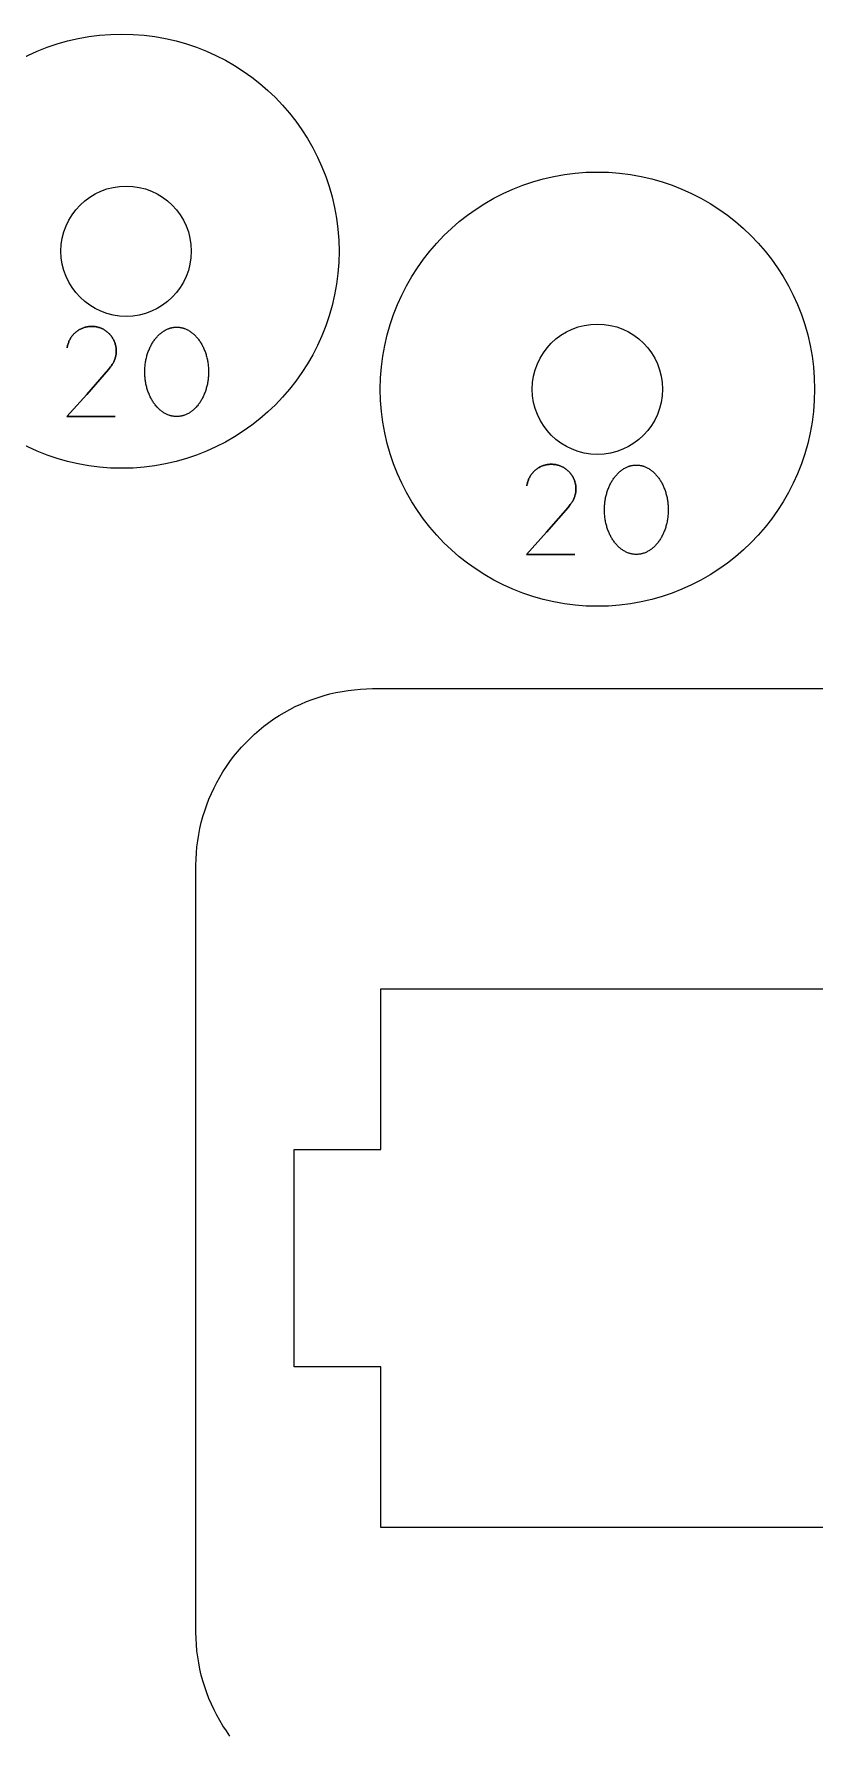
# Model space of a CAD drawing. Extents: x -24 to 6, y -20.7 to -0.7.
# Drawn here: x -21.631 to -19.833, y -17.327 to -13.408 of the extents above; entities that cross this region are included whole.
import ezdxf

# ---------------------------------------------------------------- set-up
doc = ezdxf.new("R2010")
doc.units = 0
doc.layers.add('LAYER_1', color=7, linetype='CONTINUOUS')

msp = doc.modelspace()

# ---------------------------------------------------------------- linework, layer by layer
at = {"layer": 'LAYER_1', "color": 250}
for p, q in [((-21.5468, -14.1083), (-21.5478, -14.11)), ((-21.5478, -14.11), (-21.5468, -14.1083)), ((-21.5458, -14.1067), (-21.5468, -14.1083)), ((-21.5468, -14.1083), (-21.5458, -14.1067)), ((-21.5447, -14.105), (-21.5458, -14.1067)), ((-21.5458, -14.1067), (-21.5447, -14.105)), ((-21.5435, -14.1035), (-21.5447, -14.105)), ((-21.5447, -14.105), (-21.5435, -14.1035)), ((-21.5423, -14.1019), (-21.5435, -14.1035)), ((-21.5435, -14.1035), (-21.5423, -14.1019)), ((-21.5411, -14.1004), (-21.5423, -14.1019)), ((-21.5423, -14.1019), (-21.5411, -14.1004)), ((-21.5398, -14.0989), (-21.5411, -14.1004)), ((-21.5411, -14.1004), (-21.5398, -14.0989)), ((-21.5384, -14.0975), (-21.5398, -14.0989)), ((-21.5398, -14.0989), (-21.5384, -14.0975)), ((-21.537, -14.0962), (-21.5384, -14.0975)), ((-21.5384, -14.0975), (-21.537, -14.0962)), ((-21.5355, -14.0948), (-21.537, -14.0962)), ((-21.537, -14.0962), (-21.5355, -14.0948)), ((-21.534, -14.0936), (-21.5355, -14.0948)), ((-21.5355, -14.0948), (-21.534, -14.0936)), ((-21.5325, -14.0924), (-21.534, -14.0936)), ((-21.534, -14.0936), (-21.5325, -14.0924)), ((-21.5309, -14.0912), (-21.5325, -14.0924)), ((-21.5325, -14.0924), (-21.5309, -14.0912)), ((-21.5293, -14.0901), (-21.5309, -14.0912)), ((-21.5309, -14.0912), (-21.5293, -14.0901)), ((-21.5276, -14.0891), (-21.5293, -14.0901)), ((-21.5293, -14.0901), (-21.5276, -14.0891)), ((-21.5259, -14.0881), (-21.5276, -14.0891)), ((-21.5276, -14.0891), (-21.5259, -14.0881)), ((-21.5242, -14.0872), (-21.5259, -14.0881)), ((-21.5259, -14.0881), (-21.5242, -14.0872)), ((-21.5224, -14.0863), (-21.5242, -14.0872)), ((-21.5242, -14.0872), (-21.5224, -14.0863)), ((-21.5206, -14.0855), (-21.5224, -14.0863)), ((-21.5224, -14.0863), (-21.5206, -14.0855)), ((-21.5188, -14.0847), (-21.5206, -14.0855)), ((-21.5206, -14.0855), (-21.5188, -14.0847)), ((-21.5169, -14.0841), (-21.5188, -14.0847)), ((-21.5188, -14.0847), (-21.5169, -14.0841)), ((-21.5151, -14.0834), (-21.5169, -14.0841)), ((-21.5169, -14.0841), (-21.5151, -14.0834)), ((-21.5132, -14.0829), (-21.5151, -14.0834)), ((-21.5151, -14.0834), (-21.5132, -14.0829)), ((-21.5113, -14.0824), (-21.5132, -14.0829)), ((-21.5132, -14.0829), (-21.5113, -14.0824)), ((-21.5094, -14.082), (-21.5113, -14.0824)), ((-21.5113, -14.0824), (-21.5094, -14.082)), ((-21.5074, -14.0816), (-21.5094, -14.082)), ((-21.5094, -14.082), (-21.5074, -14.0816)), ((-21.5055, -14.0814), (-21.5074, -14.0816)), ((-21.5074, -14.0816), (-21.5055, -14.0814)), ((-21.5035, -14.0811), (-21.5055, -14.0814)), ((-21.5055, -14.0814), (-21.5035, -14.0811)), ((-21.5016, -14.081), (-21.5035, -14.0811)), ((-21.5035, -14.0811), (-21.5016, -14.081)), ((-21.4996, -14.0809), (-21.5016, -14.081)), ((-21.5016, -14.081), (-21.4996, -14.0809)), ((-21.4977, -14.0809), (-21.4996, -14.0809)), ((-21.4996, -14.0809), (-21.4977, -14.0809)), ((-21.4957, -14.0809), (-21.4977, -14.0809)), ((-21.4977, -14.0809), (-21.4957, -14.0809)), ((-21.4937, -14.0811), (-21.4957, -14.0809)), ((-21.4957, -14.0809), (-21.4937, -14.0811)), ((-21.4918, -14.0813), (-21.4937, -14.0811)), ((-21.4937, -14.0811), (-21.4918, -14.0813)), ((-21.4898, -14.0815), (-21.4918, -14.0813)), ((-21.4918, -14.0813), (-21.4898, -14.0815)), ((-21.4879, -14.0818), (-21.4898, -14.0815)), ((-21.4898, -14.0815), (-21.4879, -14.0818)), ((-21.486, -14.0822), (-21.4879, -14.0818)), ((-21.4879, -14.0818), (-21.486, -14.0822)), ((-21.4841, -14.0827), (-21.486, -14.0822)), ((-21.486, -14.0822), (-21.4841, -14.0827)), ((-21.4822, -14.0832), (-21.4841, -14.0827)), ((-21.4841, -14.0827), (-21.4822, -14.0832)), ((-21.4803, -14.0838), (-21.4822, -14.0832)), ((-21.4822, -14.0832), (-21.4803, -14.0838)), ((-21.4784, -14.0845), (-21.4803, -14.0838)), ((-21.4803, -14.0838), (-21.4784, -14.0845)), ((-21.4766, -14.0852), (-21.4784, -14.0845)), ((-21.4784, -14.0845), (-21.4766, -14.0852)), ((-21.4748, -14.086), (-21.4766, -14.0852)), ((-21.4766, -14.0852), (-21.4748, -14.086)), ((-21.473, -14.0868), (-21.4748, -14.086)), ((-21.4748, -14.086), (-21.473, -14.0868)), ((-21.4713, -14.0877), (-21.473, -14.0868)), ((-21.473, -14.0868), (-21.4713, -14.0877)), ((-21.4696, -14.0887), (-21.4713, -14.0877)), ((-21.4713, -14.0877), (-21.4696, -14.0887)), ((-21.4679, -14.0897), (-21.4696, -14.0887)), ((-21.4696, -14.0887), (-21.4679, -14.0897)), ((-21.4663, -14.0908), (-21.4679, -14.0897)), ((-21.4679, -14.0897), (-21.4663, -14.0908)), ((-21.4647, -14.0919), (-21.4663, -14.0908)), ((-21.4663, -14.0908), (-21.4647, -14.0919)), ((-21.4631, -14.0931), (-21.4647, -14.0919)), ((-21.4647, -14.0919), (-21.4631, -14.0931)), ((-21.4616, -14.0944), (-21.4631, -14.0931)), ((-21.4631, -14.0931), (-21.4616, -14.0944)), ((-21.4601, -14.0957), (-21.4616, -14.0944)), ((-21.4616, -14.0944), (-21.4601, -14.0957)), ((-21.4587, -14.097), (-21.4601, -14.0957)), ((-21.4601, -14.0957), (-21.4587, -14.097)), ((-21.4573, -14.0984), (-21.4587, -14.097)), ((-21.4587, -14.097), (-21.4573, -14.0984)), ((-21.456, -14.0998), (-21.4573, -14.0984)), ((-21.4573, -14.0984), (-21.456, -14.0998)), ((-21.4547, -14.1013), (-21.456, -14.0998)), ((-21.456, -14.0998), (-21.4547, -14.1013)), ((-21.4534, -14.1029), (-21.4547, -14.1013)), ((-21.4547, -14.1013), (-21.4534, -14.1029)), ((-21.4523, -14.1044), (-21.4534, -14.1029)), ((-21.4534, -14.1029), (-21.4523, -14.1044)), ((-21.4511, -14.106), (-21.4523, -14.1044)), ((-21.4523, -14.1044), (-21.4511, -14.106)), ((-21.4501, -14.1077), (-21.4511, -14.106)), ((-21.4511, -14.106), (-21.4501, -14.1077)), ((-21.4491, -14.1094), (-21.4501, -14.1077)), ((-21.4501, -14.1077), (-21.4491, -14.1094)), ((-21.3517, -14.1097), (-21.3504, -14.1081)), ((-21.3504, -14.1081), (-21.3491, -14.1065)), ((-21.3491, -14.1065), (-21.3477, -14.1049)), ((-21.3477, -14.1049), (-21.3463, -14.1034)), ((-21.3463, -14.1034), (-21.3449, -14.102)), ((-21.3449, -14.102), (-21.3434, -14.1006)), ((-21.3434, -14.1006), (-21.342, -14.0992)), ((-21.342, -14.0992), (-21.3405, -14.0979)), ((-21.3405, -14.0979), (-21.339, -14.0966)), ((-21.339, -14.0966), (-21.3374, -14.0954)), ((-21.3374, -14.0954), (-21.3359, -14.0942)), ((-21.3359, -14.0942), (-21.3343, -14.0931)), ((-21.3343, -14.0931), (-21.3326, -14.092)), ((-21.3326, -14.092), (-21.331, -14.0909)), ((-21.331, -14.0909), (-21.3293, -14.0899)), ((-21.3293, -14.0899), (-21.3276, -14.089)), ((-21.3276, -14.089), (-21.3259, -14.0882)), ((-21.3259, -14.0882), (-21.3242, -14.0874)), ((-21.3242, -14.0874), (-21.3225, -14.0866)), ((-21.3225, -14.0866), (-21.3216, -14.0863)), ((-21.3216, -14.0863), (-21.3208, -14.0859)), ((-21.3208, -14.0859), (-21.3199, -14.0856)), ((-21.3199, -14.0856), (-21.319, -14.0853)), ((-21.319, -14.0853), (-21.3181, -14.0851)), ((-21.3181, -14.0851), (-21.3172, -14.0848)), ((-21.3172, -14.0848), (-21.3163, -14.0845)), ((-21.3163, -14.0845), (-21.3154, -14.0843)), ((-21.3154, -14.0843), (-21.3145, -14.0841)), ((-21.3145, -14.0841), (-21.3136, -14.0839)), ((-21.3136, -14.0839), (-21.3127, -14.0837)), ((-21.3127, -14.0837), (-21.3118, -14.0835)), ((-21.3118, -14.0835), (-21.3109, -14.0834)), ((-21.3109, -14.0834), (-21.31, -14.0833)), ((-21.31, -14.0833), (-21.3091, -14.0831)), ((-21.3091, -14.0831), (-21.3081, -14.083)), ((-21.3081, -14.083), (-21.3063, -14.0829)), ((-21.3063, -14.0829), (-21.3044, -14.0828)), ((-21.3044, -14.0828), (-21.3025, -14.0828)), ((-21.3025, -14.0828), (-21.3006, -14.0828)), ((-21.3006, -14.0828), (-21.2987, -14.0829)), ((-21.2987, -14.0829), (-21.2968, -14.083)), ((-21.2968, -14.083), (-21.2959, -14.0831)), ((-21.2959, -14.0831), (-21.295, -14.0833)), ((-21.295, -14.0833), (-21.2941, -14.0834)), ((-21.2941, -14.0834), (-21.2932, -14.0835)), ((-21.2932, -14.0835), (-21.2922, -14.0837)), ((-21.2922, -14.0837), (-21.2913, -14.0839)), ((-21.2913, -14.0839), (-21.2904, -14.0841)), ((-21.2904, -14.0841), (-21.2895, -14.0843)), ((-21.2895, -14.0843), (-21.2886, -14.0845)), ((-21.2886, -14.0845), (-21.2877, -14.0848)), ((-21.2877, -14.0848), (-21.2869, -14.0851)), ((-21.2869, -14.0851), (-21.286, -14.0853)), ((-21.286, -14.0853), (-21.2851, -14.0856)), ((-21.2851, -14.0856), (-21.2842, -14.0859)), ((-21.2842, -14.0859), (-21.2825, -14.0866)), ((-21.2825, -14.0866), (-21.2807, -14.0874)), ((-21.2807, -14.0874), (-21.279, -14.0882)), ((-21.279, -14.0882), (-21.2773, -14.089)), ((-21.2773, -14.089), (-21.2756, -14.0899)), ((-21.2756, -14.0899), (-21.274, -14.0909)), ((-21.274, -14.0909), (-21.2723, -14.092)), ((-21.2723, -14.092), (-21.2707, -14.0931)), ((-21.2707, -14.0931), (-21.2691, -14.0942)), ((-21.2691, -14.0942), (-21.2676, -14.0954)), ((-21.2676, -14.0954), (-21.266, -14.0966)), ((-21.266, -14.0966), (-21.2645, -14.0979)), ((-21.2645, -14.0979), (-21.263, -14.0992)), ((-21.263, -14.0992), (-21.2615, -14.1006)), ((-21.2615, -14.1006), (-21.2601, -14.102)), ((-21.2601, -14.102), (-21.2587, -14.1034)), ((-21.2587, -14.1034), (-21.2573, -14.1049)), ((-21.2573, -14.1049), (-21.2559, -14.1065)), ((-21.2559, -14.1065), (-21.2546, -14.1081)), ((-21.2546, -14.1081), (-21.2533, -14.1097)), ((-21.5542, -14.1285), (-21.5545, -14.1304)), ((-21.5545, -14.1304), (-21.5542, -14.1285)), ((-21.5539, -14.1266), (-21.5542, -14.1285)), ((-21.5542, -14.1285), (-21.5539, -14.1266)), ((-21.5535, -14.1247), (-21.5539, -14.1266)), ((-21.5539, -14.1266), (-21.5535, -14.1247)), ((-21.553, -14.1227), (-21.5535, -14.1247)), ((-21.5535, -14.1247), (-21.553, -14.1227)), ((-21.5524, -14.1209), (-21.553, -14.1227)), ((-21.553, -14.1227), (-21.5524, -14.1209)), ((-21.5518, -14.119), (-21.5524, -14.1209)), ((-21.5524, -14.1209), (-21.5518, -14.119)), ((-21.5511, -14.1171), (-21.5518, -14.119)), ((-21.5518, -14.119), (-21.5511, -14.1171)), ((-21.5504, -14.1153), (-21.5511, -14.1171)), ((-21.5511, -14.1171), (-21.5504, -14.1153)), ((-21.5496, -14.1135), (-21.5504, -14.1153)), ((-21.5504, -14.1153), (-21.5496, -14.1135)), ((-21.5487, -14.1118), (-21.5496, -14.1135)), ((-21.5496, -14.1135), (-21.5487, -14.1118)), ((-21.5478, -14.11), (-21.5487, -14.1118)), ((-21.5487, -14.1118), (-21.5478, -14.11)), ((-21.4481, -14.1111), (-21.4491, -14.1094)), ((-21.4491, -14.1094), (-21.4481, -14.1111)), ((-21.4472, -14.1129), (-21.4481, -14.1111)), ((-21.4481, -14.1111), (-21.4472, -14.1129)), ((-21.4464, -14.1146), (-21.4472, -14.1129)), ((-21.4472, -14.1129), (-21.4464, -14.1146)), ((-21.4456, -14.1164), (-21.4464, -14.1146)), ((-21.4464, -14.1146), (-21.4456, -14.1164)), ((-21.4449, -14.1183), (-21.4456, -14.1164)), ((-21.4456, -14.1164), (-21.4449, -14.1183)), ((-21.4443, -14.1201), (-21.4449, -14.1183)), ((-21.4449, -14.1183), (-21.4443, -14.1201)), ((-21.4437, -14.122), (-21.4443, -14.1201)), ((-21.4443, -14.1201), (-21.4437, -14.122)), ((-21.4432, -14.1239), (-21.4437, -14.122)), ((-21.4437, -14.122), (-21.4432, -14.1239)), ((-21.4428, -14.1258), (-21.4432, -14.1239)), ((-21.4432, -14.1239), (-21.4428, -14.1258)), ((-21.4424, -14.1278), (-21.4428, -14.1258)), ((-21.4428, -14.1258), (-21.4424, -14.1278)), ((-21.4428, -14.1492), (-21.4424, -14.1473)), ((-21.4424, -14.1473), (-21.4428, -14.1492)), ((-21.4421, -14.1297), (-21.4424, -14.1278)), ((-21.4424, -14.1278), (-21.4421, -14.1297)), ((-21.4424, -14.1473), (-21.4421, -14.1454)), ((-21.4421, -14.1454), (-21.4424, -14.1473)), ((-21.4419, -14.1317), (-21.4421, -14.1297)), ((-21.4421, -14.1297), (-21.4419, -14.1317)), ((-21.4421, -14.1454), (-21.4419, -14.1434)), ((-21.4419, -14.1434), (-21.4421, -14.1454)), ((-21.4417, -14.1336), (-21.4419, -14.1317)), ((-21.4419, -14.1317), (-21.4417, -14.1336)), ((-21.4419, -14.1434), (-21.4417, -14.1415)), ((-21.4417, -14.1415), (-21.4419, -14.1434)), ((-21.4416, -14.1356), (-21.4417, -14.1336)), ((-21.4417, -14.1336), (-21.4416, -14.1356)), ((-21.4417, -14.1415), (-21.4416, -14.1395)), ((-21.4416, -14.1395), (-21.4417, -14.1415)), ((-21.4416, -14.1375), (-21.4416, -14.1356)), ((-21.4416, -14.1356), (-21.4416, -14.1375)), ((-21.4416, -14.1395), (-21.4416, -14.1375)), ((-21.4416, -14.1375), (-21.4416, -14.1395)), ((-21.3708, -14.1482), (-21.3701, -14.1458)), ((-21.3701, -14.1458), (-21.3693, -14.1435)), ((-21.3693, -14.1435), (-21.3686, -14.1412)), ((-21.3686, -14.1412), (-21.3678, -14.139)), ((-21.3678, -14.139), (-21.3669, -14.1367)), ((-21.3669, -14.1367), (-21.3661, -14.1346)), ((-21.3661, -14.1346), (-21.3651, -14.1324)), ((-21.3651, -14.1324), (-21.3642, -14.1303)), ((-21.3642, -14.1303), (-21.3632, -14.1283)), ((-21.3632, -14.1283), (-21.3622, -14.1262)), ((-21.3622, -14.1262), (-21.3612, -14.1242)), ((-21.3612, -14.1242), (-21.3601, -14.1223)), ((-21.3601, -14.1223), (-21.359, -14.1204)), ((-21.359, -14.1204), (-21.3579, -14.1185)), ((-21.3579, -14.1185), (-21.3567, -14.1167)), ((-21.3567, -14.1167), (-21.3555, -14.1149)), ((-21.3555, -14.1149), (-21.3543, -14.1131)), ((-21.3543, -14.1131), (-21.353, -14.1114)), ((-21.353, -14.1114), (-21.3517, -14.1097)), ((-21.2533, -14.1097), (-21.252, -14.1114)), ((-21.252, -14.1114), (-21.2507, -14.1131)), ((-21.2507, -14.1131), (-21.2495, -14.1149)), ((-21.2495, -14.1149), (-21.2483, -14.1167)), ((-21.2483, -14.1167), (-21.2471, -14.1185)), ((-21.2471, -14.1185), (-21.246, -14.1204)), ((-21.246, -14.1204), (-21.2449, -14.1223)), ((-21.2449, -14.1223), (-21.2438, -14.1242)), ((-21.2438, -14.1242), (-21.2427, -14.1262)), ((-21.2427, -14.1262), (-21.2417, -14.1283)), ((-21.2417, -14.1283), (-21.2408, -14.1303)), ((-21.2408, -14.1303), (-21.2398, -14.1324)), ((-21.2398, -14.1324), (-21.2389, -14.1346)), ((-21.2389, -14.1346), (-21.2381, -14.1367)), ((-21.2381, -14.1367), (-21.2372, -14.139)), ((-21.2372, -14.139), (-21.2364, -14.1412)), ((-21.2364, -14.1412), (-21.2356, -14.1435)), ((-21.2356, -14.1435), (-21.2349, -14.1458)), ((-21.2349, -14.1458), (-21.2342, -14.1482)), ((-21.5091, -14.2374), (-21.4591, -14.1804)), ((-21.4591, -14.1804), (-21.5091, -14.2374)), ((-21.4591, -14.1804), (-21.4546, -14.1738)), ((-21.4546, -14.1738), (-21.4591, -14.1804)), ((-21.4546, -14.1738), (-21.4534, -14.1722)), ((-21.4534, -14.1722), (-21.4546, -14.1738)), ((-21.4534, -14.1722), (-21.4522, -14.1707)), ((-21.4522, -14.1707), (-21.4534, -14.1722)), ((-21.4522, -14.1707), (-21.4511, -14.169)), ((-21.4511, -14.169), (-21.4522, -14.1707)), ((-21.4511, -14.169), (-21.45, -14.1674)), ((-21.45, -14.1674), (-21.4511, -14.169)), ((-21.45, -14.1674), (-21.449, -14.1657)), ((-21.449, -14.1657), (-21.45, -14.1674)), ((-21.449, -14.1657), (-21.4481, -14.164)), ((-21.4481, -14.164), (-21.449, -14.1657)), ((-21.4481, -14.164), (-21.4472, -14.1622)), ((-21.4472, -14.1622), (-21.4481, -14.164)), ((-21.4472, -14.1622), (-21.4464, -14.1604)), ((-21.4464, -14.1604), (-21.4472, -14.1622)), ((-21.4464, -14.1604), (-21.4456, -14.1586)), ((-21.4456, -14.1586), (-21.4464, -14.1604)), ((-21.4456, -14.1586), (-21.4449, -14.1568)), ((-21.4449, -14.1568), (-21.4456, -14.1586)), ((-21.4449, -14.1568), (-21.4443, -14.1549)), ((-21.4443, -14.1549), (-21.4449, -14.1568)), ((-21.4443, -14.1549), (-21.4437, -14.1531)), ((-21.4437, -14.1531), (-21.4443, -14.1549)), ((-21.4437, -14.1531), (-21.4432, -14.1512)), ((-21.4432, -14.1512), (-21.4437, -14.1531)), ((-21.4432, -14.1512), (-21.4428, -14.1492)), ((-21.4428, -14.1492), (-21.4432, -14.1512)), ((-21.3759, -14.1858), (-21.3758, -14.1805)), ((-21.3758, -14.191), (-21.3759, -14.1858)), ((-21.3758, -14.1805), (-21.3757, -14.1779)), ((-21.3757, -14.1779), (-21.3755, -14.1753)), ((-21.3755, -14.1753), (-21.3753, -14.1728)), ((-21.3753, -14.1728), (-21.3751, -14.1702)), ((-21.3751, -14.1702), (-21.3748, -14.1677)), ((-21.3748, -14.1677), (-21.3744, -14.1652)), ((-21.3744, -14.1652), (-21.374, -14.1627)), ((-21.374, -14.1627), (-21.3736, -14.1602)), ((-21.3736, -14.1602), (-21.3731, -14.1578)), ((-21.3731, -14.1578), (-21.3726, -14.1554)), ((-21.3726, -14.1554), (-21.372, -14.153)), ((-21.372, -14.153), (-21.3714, -14.1506)), ((-21.3714, -14.1506), (-21.3708, -14.1482)), ((-21.2342, -14.1482), (-21.2335, -14.1506)), ((-21.2335, -14.1506), (-21.2329, -14.153)), ((-21.2329, -14.153), (-21.2324, -14.1554)), ((-21.2324, -14.1554), (-21.2318, -14.1578)), ((-21.2318, -14.1578), (-21.2314, -14.1602)), ((-21.2314, -14.1602), (-21.2309, -14.1627)), ((-21.2309, -14.1627), (-21.2306, -14.1652)), ((-21.2306, -14.1652), (-21.2302, -14.1677)), ((-21.2302, -14.1677), (-21.2299, -14.1702)), ((-21.2299, -14.1702), (-21.2297, -14.1728)), ((-21.2297, -14.1728), (-21.2295, -14.1753)), ((-21.2295, -14.1753), (-21.2293, -14.1779)), ((-21.2293, -14.1779), (-21.2292, -14.1805)), ((-21.2292, -14.1805), (-21.2291, -14.1858)), ((-21.2291, -14.1858), (-21.2292, -14.191)), ((-21.3757, -14.1936), (-21.3758, -14.191)), ((-21.3755, -14.1962), (-21.3757, -14.1936)), ((-21.3753, -14.1988), (-21.3755, -14.1962)), ((-21.3751, -14.2013), (-21.3753, -14.1988)), ((-21.3748, -14.2038), (-21.3751, -14.2013)), ((-21.3744, -14.2063), (-21.3748, -14.2038)), ((-21.374, -14.2088), (-21.3744, -14.2063)), ((-21.3736, -14.2113), (-21.374, -14.2088)), ((-21.3731, -14.2137), (-21.3736, -14.2113)), ((-21.3726, -14.2162), (-21.3731, -14.2137)), ((-21.372, -14.2186), (-21.3726, -14.2162)), ((-21.3714, -14.221), (-21.372, -14.2186)), ((-21.3708, -14.2233), (-21.3714, -14.221)), ((-21.3701, -14.2257), (-21.3708, -14.2233)), ((-21.3693, -14.228), (-21.3701, -14.2257)), ((-21.2349, -14.2257), (-21.2356, -14.228)), ((-21.2342, -14.2233), (-21.2349, -14.2257)), ((-21.2335, -14.221), (-21.2342, -14.2233)), ((-21.2329, -14.2186), (-21.2335, -14.221)), ((-21.2324, -14.2162), (-21.2329, -14.2186)), ((-21.2318, -14.2137), (-21.2324, -14.2162)), ((-21.2314, -14.2113), (-21.2318, -14.2137)), ((-21.2309, -14.2088), (-21.2314, -14.2113)), ((-21.2306, -14.2063), (-21.2309, -14.2088)), ((-21.2302, -14.2038), (-21.2306, -14.2063)), ((-21.2299, -14.2013), (-21.2302, -14.2038)), ((-21.2297, -14.1988), (-21.2299, -14.2013)), ((-21.2295, -14.1962), (-21.2297, -14.1988)), ((-21.2293, -14.1936), (-21.2295, -14.1962)), ((-21.2292, -14.191), (-21.2293, -14.1936)), ((-21.5551, -14.2885), (-21.5091, -14.2374)), ((-21.5091, -14.2374), (-21.5551, -14.2885)), ((-21.3686, -14.2303), (-21.3693, -14.228)), ((-21.3678, -14.2326), (-21.3686, -14.2303)), ((-21.3669, -14.2348), (-21.3678, -14.2326)), ((-21.3661, -14.237), (-21.3669, -14.2348)), ((-21.3651, -14.2391), (-21.3661, -14.237)), ((-21.3642, -14.2412), (-21.3651, -14.2391)), ((-21.3632, -14.2433), (-21.3642, -14.2412)), ((-21.3622, -14.2453), (-21.3632, -14.2433)), ((-21.3612, -14.2473), (-21.3622, -14.2453)), ((-21.3601, -14.2492), (-21.3612, -14.2473)), ((-21.359, -14.2511), (-21.3601, -14.2492)), ((-21.3579, -14.253), (-21.359, -14.2511)), ((-21.3567, -14.2549), (-21.3579, -14.253)), ((-21.3555, -14.2567), (-21.3567, -14.2549)), ((-21.3543, -14.2584), (-21.3555, -14.2567)), ((-21.353, -14.2602), (-21.3543, -14.2584)), ((-21.3517, -14.2618), (-21.353, -14.2602)), ((-21.3504, -14.2635), (-21.3517, -14.2618)), ((-21.3491, -14.265), (-21.3504, -14.2635)), ((-21.3477, -14.2666), (-21.3491, -14.265)), ((-21.2559, -14.265), (-21.2573, -14.2666)), ((-21.2546, -14.2635), (-21.2559, -14.265)), ((-21.2533, -14.2618), (-21.2546, -14.2635)), ((-21.252, -14.2602), (-21.2533, -14.2618)), ((-21.2507, -14.2584), (-21.252, -14.2602)), ((-21.2495, -14.2567), (-21.2507, -14.2584)), ((-21.2483, -14.2549), (-21.2495, -14.2567)), ((-21.2471, -14.253), (-21.2483, -14.2549)), ((-21.246, -14.2511), (-21.2471, -14.253)), ((-21.2449, -14.2492), (-21.246, -14.2511)), ((-21.2438, -14.2473), (-21.2449, -14.2492)), ((-21.2427, -14.2453), (-21.2438, -14.2473)), ((-21.2417, -14.2433), (-21.2427, -14.2453)), ((-21.2408, -14.2412), (-21.2417, -14.2433)), ((-21.2398, -14.2391), (-21.2408, -14.2412)), ((-21.2389, -14.237), (-21.2398, -14.2391)), ((-21.2381, -14.2348), (-21.2389, -14.237)), ((-21.2372, -14.2326), (-21.2381, -14.2348)), ((-21.2364, -14.2303), (-21.2372, -14.2326)), ((-21.2356, -14.228), (-21.2364, -14.2303)), ((-21.5551, -14.2885), (-21.4439, -14.2885)), ((-21.4439, -14.2885), (-21.5551, -14.2885)), ((-21.4439, -14.2885), (-21.4439, -14.2885)), ((-21.4439, -14.2885), (-21.4439, -14.2885)), ((-21.3463, -14.2681), (-21.3477, -14.2666)), ((-21.3449, -14.2695), (-21.3463, -14.2681)), ((-21.3434, -14.2709), (-21.3449, -14.2695)), ((-21.342, -14.2723), (-21.3434, -14.2709)), ((-21.3405, -14.2736), (-21.342, -14.2723)), ((-21.339, -14.2748), (-21.3405, -14.2736)), ((-21.3374, -14.2761), (-21.339, -14.2748)), ((-21.3359, -14.2772), (-21.3374, -14.2761)), ((-21.3343, -14.2783), (-21.3359, -14.2772)), ((-21.3326, -14.2794), (-21.3343, -14.2783)), ((-21.331, -14.2805), (-21.3326, -14.2794)), ((-21.3293, -14.2814), (-21.331, -14.2805)), ((-21.3276, -14.2823), (-21.3293, -14.2814)), ((-21.3259, -14.2832), (-21.3276, -14.2823)), ((-21.3242, -14.284), (-21.3259, -14.2832)), ((-21.3225, -14.2847), (-21.3242, -14.284)), ((-21.3208, -14.2853), (-21.3225, -14.2847)), ((-21.319, -14.2859), (-21.3208, -14.2853)), ((-21.3172, -14.2865), (-21.319, -14.2859)), ((-21.3163, -14.2867), (-21.3172, -14.2865)), ((-21.3154, -14.287), (-21.3163, -14.2867)), ((-21.3145, -14.2872), (-21.3154, -14.287)), ((-21.3136, -14.2874), (-21.3145, -14.2872)), ((-21.3118, -14.2877), (-21.3136, -14.2874)), ((-21.31, -14.288), (-21.3118, -14.2877)), ((-21.3081, -14.2882), (-21.31, -14.288)), ((-21.3063, -14.2884), (-21.3081, -14.2882)), ((-21.3044, -14.2885), (-21.3063, -14.2884)), ((-21.3025, -14.2885), (-21.3044, -14.2885)), ((-21.3006, -14.2885), (-21.3025, -14.2885)), ((-21.2987, -14.2884), (-21.3006, -14.2885)), ((-21.2968, -14.2882), (-21.2987, -14.2884)), ((-21.295, -14.288), (-21.2968, -14.2882)), ((-21.2932, -14.2877), (-21.295, -14.288)), ((-21.2913, -14.2874), (-21.2932, -14.2877)), ((-21.2904, -14.2872), (-21.2913, -14.2874)), ((-21.2895, -14.287), (-21.2904, -14.2872)), ((-21.2886, -14.2867), (-21.2895, -14.287)), ((-21.2877, -14.2865), (-21.2886, -14.2867)), ((-21.286, -14.2859), (-21.2877, -14.2865)), ((-21.2842, -14.2853), (-21.286, -14.2859)), ((-21.2825, -14.2847), (-21.2842, -14.2853)), ((-21.2807, -14.284), (-21.2825, -14.2847)), ((-21.279, -14.2832), (-21.2807, -14.284)), ((-21.2773, -14.2823), (-21.279, -14.2832)), ((-21.2756, -14.2814), (-21.2773, -14.2823)), ((-21.274, -14.2805), (-21.2756, -14.2814)), ((-21.2723, -14.2794), (-21.274, -14.2805)), ((-21.2707, -14.2783), (-21.2723, -14.2794)), ((-21.2691, -14.2772), (-21.2707, -14.2783)), ((-21.2676, -14.2761), (-21.2691, -14.2772)), ((-21.266, -14.2748), (-21.2676, -14.2761)), ((-21.2645, -14.2736), (-21.266, -14.2748)), ((-21.263, -14.2723), (-21.2645, -14.2736)), ((-21.2615, -14.2709), (-21.263, -14.2723)), ((-21.2601, -14.2695), (-21.2615, -14.2709)), ((-21.2587, -14.2681), (-21.2601, -14.2695)), ((-21.2573, -14.2666), (-21.2587, -14.2681)), ((-20.4852, -14.421), (-20.4864, -14.4225)), ((-20.4864, -14.4225), (-20.4852, -14.421)), ((-20.484, -14.4194), (-20.4852, -14.421)), ((-20.4852, -14.421), (-20.484, -14.4194)), ((-20.4827, -14.4179), (-20.484, -14.4194)), ((-20.484, -14.4194), (-20.4827, -14.4179)), ((-20.4814, -14.4164), (-20.4827, -14.4179)), ((-20.4827, -14.4179), (-20.4814, -14.4164)), ((-20.48, -14.415), (-20.4814, -14.4164)), ((-20.4814, -14.4164), (-20.48, -14.415)), ((-20.4786, -14.4137), (-20.48, -14.415)), ((-20.48, -14.415), (-20.4786, -14.4137)), ((-20.4772, -14.4123), (-20.4786, -14.4137)), ((-20.4786, -14.4137), (-20.4772, -14.4123)), ((-20.4757, -14.4111), (-20.4772, -14.4123)), ((-20.4772, -14.4123), (-20.4757, -14.4111)), ((-20.4741, -14.4099), (-20.4757, -14.4111)), ((-20.4757, -14.4111), (-20.4741, -14.4099)), ((-20.4725, -14.4087), (-20.4741, -14.4099)), ((-20.4741, -14.4099), (-20.4725, -14.4087)), ((-20.4709, -14.4076), (-20.4725, -14.4087)), ((-20.4725, -14.4087), (-20.4709, -14.4076)), ((-20.4693, -14.4066), (-20.4709, -14.4076)), ((-20.4709, -14.4076), (-20.4693, -14.4066)), ((-20.4676, -14.4056), (-20.4693, -14.4066)), ((-20.4693, -14.4066), (-20.4676, -14.4056)), ((-20.4658, -14.4047), (-20.4676, -14.4056)), ((-20.4676, -14.4056), (-20.4658, -14.4047)), ((-20.4641, -14.4038), (-20.4658, -14.4047)), ((-20.4658, -14.4047), (-20.4641, -14.4038)), ((-20.4623, -14.403), (-20.4641, -14.4038)), ((-20.4641, -14.4038), (-20.4623, -14.403)), ((-20.4604, -14.4022), (-20.4623, -14.403)), ((-20.4623, -14.403), (-20.4604, -14.4022)), ((-20.4586, -14.4016), (-20.4604, -14.4022)), ((-20.4604, -14.4022), (-20.4586, -14.4016)), ((-20.4567, -14.4009), (-20.4586, -14.4016)), ((-20.4586, -14.4016), (-20.4567, -14.4009)), ((-20.4549, -14.4004), (-20.4567, -14.4009)), ((-20.4567, -14.4009), (-20.4549, -14.4004)), ((-20.4529, -14.3999), (-20.4549, -14.4004)), ((-20.4549, -14.4004), (-20.4529, -14.3999)), ((-20.451, -14.3995), (-20.4529, -14.3999)), ((-20.4529, -14.3999), (-20.451, -14.3995)), ((-20.4491, -14.3991), (-20.451, -14.3995)), ((-20.451, -14.3995), (-20.4491, -14.3991)), ((-20.4472, -14.3989), (-20.4491, -14.3991)), ((-20.4491, -14.3991), (-20.4472, -14.3989)), ((-20.4452, -14.3986), (-20.4472, -14.3989)), ((-20.4472, -14.3989), (-20.4452, -14.3986)), ((-20.4432, -14.3985), (-20.4452, -14.3986)), ((-20.4452, -14.3986), (-20.4432, -14.3985)), ((-20.4413, -14.3984), (-20.4432, -14.3985)), ((-20.4432, -14.3985), (-20.4413, -14.3984)), ((-20.4393, -14.3984), (-20.4413, -14.3984)), ((-20.4413, -14.3984), (-20.4393, -14.3984)), ((-20.4374, -14.3984), (-20.4393, -14.3984)), ((-20.4393, -14.3984), (-20.4374, -14.3984)), ((-20.4354, -14.3986), (-20.4374, -14.3984)), ((-20.4374, -14.3984), (-20.4354, -14.3986)), ((-20.4334, -14.3988), (-20.4354, -14.3986)), ((-20.4354, -14.3986), (-20.4334, -14.3988)), ((-20.4315, -14.399), (-20.4334, -14.3988)), ((-20.4334, -14.3988), (-20.4315, -14.399)), ((-20.4295, -14.3993), (-20.4315, -14.399)), ((-20.4315, -14.399), (-20.4295, -14.3993)), ((-20.4276, -14.3997), (-20.4295, -14.3993)), ((-20.4295, -14.3993), (-20.4276, -14.3997)), ((-20.4257, -14.4002), (-20.4276, -14.3997)), ((-20.4276, -14.3997), (-20.4257, -14.4002)), ((-20.4238, -14.4007), (-20.4257, -14.4002)), ((-20.4257, -14.4002), (-20.4238, -14.4007)), ((-20.4219, -14.4013), (-20.4238, -14.4007)), ((-20.4238, -14.4007), (-20.4219, -14.4013)), ((-20.4201, -14.402), (-20.4219, -14.4013)), ((-20.4219, -14.4013), (-20.4201, -14.402)), ((-20.4183, -14.4027), (-20.4201, -14.402)), ((-20.4201, -14.402), (-20.4183, -14.4027)), ((-20.4165, -14.4035), (-20.4183, -14.4027)), ((-20.4183, -14.4027), (-20.4165, -14.4035)), ((-20.4147, -14.4043), (-20.4165, -14.4035)), ((-20.4165, -14.4035), (-20.4147, -14.4043)), ((-20.4129, -14.4052), (-20.4147, -14.4043)), ((-20.4147, -14.4043), (-20.4129, -14.4052)), ((-20.4112, -14.4062), (-20.4129, -14.4052)), ((-20.4129, -14.4052), (-20.4112, -14.4062)), ((-20.4096, -14.4072), (-20.4112, -14.4062)), ((-20.4112, -14.4062), (-20.4096, -14.4072)), ((-20.4079, -14.4083), (-20.4096, -14.4072)), ((-20.4096, -14.4072), (-20.4079, -14.4083)), ((-20.4063, -14.4094), (-20.4079, -14.4083)), ((-20.4079, -14.4083), (-20.4063, -14.4094)), ((-20.4048, -14.4106), (-20.4063, -14.4094)), ((-20.4063, -14.4094), (-20.4048, -14.4106)), ((-20.4032, -14.4119), (-20.4048, -14.4106)), ((-20.4048, -14.4106), (-20.4032, -14.4119)), ((-20.4018, -14.4132), (-20.4032, -14.4119)), ((-20.4032, -14.4119), (-20.4018, -14.4132)), ((-20.4003, -14.4145), (-20.4018, -14.4132)), ((-20.4018, -14.4132), (-20.4003, -14.4145)), ((-20.3989, -14.4159), (-20.4003, -14.4145)), ((-20.4003, -14.4145), (-20.3989, -14.4159)), ((-20.3976, -14.4173), (-20.3989, -14.4159)), ((-20.3989, -14.4159), (-20.3976, -14.4173)), ((-20.3963, -14.4188), (-20.3976, -14.4173)), ((-20.3976, -14.4173), (-20.3963, -14.4188)), ((-20.3951, -14.4204), (-20.3963, -14.4188)), ((-20.3963, -14.4188), (-20.3951, -14.4204)), ((-20.3939, -14.4219), (-20.3951, -14.4204)), ((-20.3951, -14.4204), (-20.3939, -14.4219)), ((-20.3928, -14.4235), (-20.3939, -14.4219)), ((-20.3939, -14.4219), (-20.3928, -14.4235)), ((-20.2894, -14.4224), (-20.288, -14.4209)), ((-20.288, -14.4209), (-20.2866, -14.4195)), ((-20.2866, -14.4195), (-20.2851, -14.4181)), ((-20.2851, -14.4181), (-20.2836, -14.4167)), ((-20.2836, -14.4167), (-20.2821, -14.4154)), ((-20.2821, -14.4154), (-20.2806, -14.4141)), ((-20.2806, -14.4141), (-20.2791, -14.4129)), ((-20.2791, -14.4129), (-20.2775, -14.4117)), ((-20.2775, -14.4117), (-20.2759, -14.4106)), ((-20.2759, -14.4106), (-20.2743, -14.4095)), ((-20.2743, -14.4095), (-20.2726, -14.4084)), ((-20.2726, -14.4084), (-20.271, -14.4074)), ((-20.271, -14.4074), (-20.2693, -14.4065)), ((-20.2693, -14.4065), (-20.2676, -14.4057)), ((-20.2676, -14.4057), (-20.2659, -14.4049)), ((-20.2659, -14.4049), (-20.2642, -14.4041)), ((-20.2642, -14.4041), (-20.2633, -14.4038)), ((-20.2633, -14.4038), (-20.2624, -14.4034)), ((-20.2624, -14.4034), (-20.2615, -14.4031)), ((-20.2615, -14.4031), (-20.2607, -14.4028)), ((-20.2607, -14.4028), (-20.2598, -14.4026)), ((-20.2598, -14.4026), (-20.2589, -14.4023)), ((-20.2589, -14.4023), (-20.258, -14.402)), ((-20.258, -14.402), (-20.2571, -14.4018)), ((-20.2571, -14.4018), (-20.2562, -14.4016)), ((-20.2562, -14.4016), (-20.2553, -14.4014)), ((-20.2553, -14.4014), (-20.2544, -14.4012)), ((-20.2544, -14.4012), (-20.2535, -14.401)), ((-20.2535, -14.401), (-20.2526, -14.4009)), ((-20.2526, -14.4009), (-20.2516, -14.4008)), ((-20.2516, -14.4008), (-20.2507, -14.4006)), ((-20.2507, -14.4006), (-20.2498, -14.4005)), ((-20.2498, -14.4005), (-20.2479, -14.4004)), ((-20.2479, -14.4004), (-20.246, -14.4003)), ((-20.246, -14.4003), (-20.2442, -14.4002)), ((-20.2442, -14.4002), (-20.2423, -14.4003)), ((-20.2423, -14.4003), (-20.2404, -14.4004)), ((-20.2404, -14.4004), (-20.2385, -14.4005)), ((-20.2385, -14.4005), (-20.2376, -14.4006)), ((-20.2376, -14.4006), (-20.2367, -14.4008)), ((-20.2367, -14.4008), (-20.2357, -14.4009)), ((-20.2357, -14.4009), (-20.2348, -14.401)), ((-20.2348, -14.401), (-20.2339, -14.4012)), ((-20.2339, -14.4012), (-20.233, -14.4014)), ((-20.233, -14.4014), (-20.2321, -14.4016)), ((-20.2321, -14.4016), (-20.2312, -14.4018)), ((-20.2312, -14.4018), (-20.2303, -14.402)), ((-20.2303, -14.402), (-20.2294, -14.4023)), ((-20.2294, -14.4023), (-20.2285, -14.4026)), ((-20.2285, -14.4026), (-20.2276, -14.4028)), ((-20.2276, -14.4028), (-20.2267, -14.4031)), ((-20.2267, -14.4031), (-20.2259, -14.4034)), ((-20.2259, -14.4034), (-20.2241, -14.4041)), ((-20.2241, -14.4041), (-20.2224, -14.4049)), ((-20.2224, -14.4049), (-20.2207, -14.4057)), ((-20.2207, -14.4057), (-20.219, -14.4065)), ((-20.219, -14.4065), (-20.2173, -14.4074)), ((-20.2173, -14.4074), (-20.2156, -14.4084)), ((-20.2156, -14.4084), (-20.214, -14.4095)), ((-20.214, -14.4095), (-20.2124, -14.4106)), ((-20.2124, -14.4106), (-20.2108, -14.4117)), ((-20.2108, -14.4117), (-20.2092, -14.4129)), ((-20.2092, -14.4129), (-20.2077, -14.4141)), ((-20.2077, -14.4141), (-20.2062, -14.4154)), ((-20.2062, -14.4154), (-20.2047, -14.4167)), ((-20.2047, -14.4167), (-20.2032, -14.4181)), ((-20.2032, -14.4181), (-20.2017, -14.4195)), ((-20.2017, -14.4195), (-20.2003, -14.4209)), ((-20.2003, -14.4209), (-20.1989, -14.4224)), ((-20.4959, -14.446), (-20.4962, -14.448)), ((-20.4962, -14.448), (-20.4959, -14.446)), ((-20.4955, -14.4441), (-20.4959, -14.446)), ((-20.4959, -14.446), (-20.4955, -14.4441)), ((-20.4951, -14.4422), (-20.4955, -14.4441)), ((-20.4955, -14.4441), (-20.4951, -14.4422)), ((-20.4946, -14.4402), (-20.4951, -14.4422)), ((-20.4951, -14.4422), (-20.4946, -14.4402)), ((-20.4941, -14.4384), (-20.4946, -14.4402)), ((-20.4946, -14.4402), (-20.4941, -14.4384)), ((-20.4935, -14.4365), (-20.4941, -14.4384)), ((-20.4941, -14.4384), (-20.4935, -14.4365)), ((-20.4928, -14.4346), (-20.4935, -14.4365)), ((-20.4935, -14.4365), (-20.4928, -14.4346)), ((-20.4921, -14.4328), (-20.4928, -14.4346)), ((-20.4928, -14.4346), (-20.4921, -14.4328)), ((-20.4913, -14.431), (-20.4921, -14.4328)), ((-20.4921, -14.4328), (-20.4913, -14.431)), ((-20.4904, -14.4293), (-20.4913, -14.431)), ((-20.4913, -14.431), (-20.4904, -14.4293)), ((-20.4895, -14.4275), (-20.4904, -14.4293)), ((-20.4904, -14.4293), (-20.4895, -14.4275)), ((-20.4885, -14.4258), (-20.4895, -14.4275)), ((-20.4895, -14.4275), (-20.4885, -14.4258)), ((-20.4875, -14.4242), (-20.4885, -14.4258)), ((-20.4885, -14.4258), (-20.4875, -14.4242)), ((-20.4864, -14.4225), (-20.4875, -14.4242)), ((-20.4875, -14.4242), (-20.4864, -14.4225)), ((-20.3917, -14.4252), (-20.3928, -14.4235)), ((-20.3928, -14.4235), (-20.3917, -14.4252)), ((-20.3907, -14.4269), (-20.3917, -14.4252)), ((-20.3917, -14.4252), (-20.3907, -14.4269)), ((-20.3898, -14.4286), (-20.3907, -14.4269)), ((-20.3907, -14.4269), (-20.3898, -14.4286)), ((-20.3889, -14.4304), (-20.3898, -14.4286)), ((-20.3898, -14.4286), (-20.3889, -14.4304)), ((-20.3881, -14.4321), (-20.3889, -14.4304)), ((-20.3889, -14.4304), (-20.3881, -14.4321)), ((-20.3873, -14.4339), (-20.3881, -14.4321)), ((-20.3881, -14.4321), (-20.3873, -14.4339)), ((-20.3866, -14.4358), (-20.3873, -14.4339)), ((-20.3873, -14.4339), (-20.3866, -14.4358)), ((-20.386, -14.4376), (-20.3866, -14.4358)), ((-20.3866, -14.4358), (-20.386, -14.4376)), ((-20.3854, -14.4395), (-20.386, -14.4376)), ((-20.386, -14.4376), (-20.3854, -14.4395)), ((-20.3849, -14.4414), (-20.3854, -14.4395)), ((-20.3854, -14.4395), (-20.3849, -14.4414)), ((-20.3844, -14.4433), (-20.3849, -14.4414)), ((-20.3849, -14.4414), (-20.3844, -14.4433)), ((-20.3841, -14.4453), (-20.3844, -14.4433)), ((-20.3844, -14.4433), (-20.3841, -14.4453)), ((-20.3838, -14.4472), (-20.3841, -14.4453)), ((-20.3841, -14.4453), (-20.3838, -14.4472)), ((-20.3835, -14.4492), (-20.3838, -14.4472)), ((-20.3838, -14.4472), (-20.3835, -14.4492)), ((-20.3838, -14.4629), (-20.3835, -14.4609)), ((-20.3835, -14.4609), (-20.3838, -14.4629)), ((-20.3834, -14.4511), (-20.3835, -14.4492)), ((-20.3835, -14.4492), (-20.3834, -14.4511)), ((-20.3835, -14.4609), (-20.3833, -14.459)), ((-20.3833, -14.459), (-20.3835, -14.4609)), ((-20.3833, -14.4531), (-20.3834, -14.4511)), ((-20.3834, -14.4511), (-20.3833, -14.4531)), ((-20.3832, -14.455), (-20.3833, -14.4531)), ((-20.3833, -14.4531), (-20.3832, -14.455)), ((-20.3833, -14.459), (-20.3832, -14.457)), ((-20.3832, -14.457), (-20.3833, -14.459)), ((-20.3832, -14.457), (-20.3832, -14.455)), ((-20.3832, -14.455), (-20.3832, -14.457)), ((-20.3117, -14.4633), (-20.311, -14.461)), ((-20.311, -14.461), (-20.3102, -14.4587)), ((-20.3102, -14.4587), (-20.3094, -14.4565)), ((-20.3094, -14.4565), (-20.3086, -14.4542)), ((-20.3086, -14.4542), (-20.3077, -14.4521)), ((-20.3077, -14.4521), (-20.3068, -14.4499)), ((-20.3068, -14.4499), (-20.3059, -14.4478)), ((-20.3059, -14.4478), (-20.3049, -14.4458)), ((-20.3049, -14.4458), (-20.3039, -14.4437)), ((-20.3039, -14.4437), (-20.3029, -14.4417)), ((-20.3029, -14.4417), (-20.3018, -14.4398)), ((-20.3018, -14.4398), (-20.3007, -14.4379)), ((-20.3007, -14.4379), (-20.2995, -14.436)), ((-20.2995, -14.436), (-20.2984, -14.4342)), ((-20.2984, -14.4342), (-20.2972, -14.4324)), ((-20.2972, -14.4324), (-20.2959, -14.4306)), ((-20.2959, -14.4306), (-20.2947, -14.4289)), ((-20.2947, -14.4289), (-20.2934, -14.4272)), ((-20.2934, -14.4272), (-20.2921, -14.4256)), ((-20.2921, -14.4256), (-20.2907, -14.424)), ((-20.2907, -14.424), (-20.2894, -14.4224)), ((-20.1989, -14.4224), (-20.1976, -14.424)), ((-20.1976, -14.424), (-20.1962, -14.4256)), ((-20.1962, -14.4256), (-20.1949, -14.4272)), ((-20.1949, -14.4272), (-20.1936, -14.4289)), ((-20.1936, -14.4289), (-20.1924, -14.4306)), ((-20.1924, -14.4306), (-20.1911, -14.4324)), ((-20.1911, -14.4324), (-20.1899, -14.4342)), ((-20.1899, -14.4342), (-20.1888, -14.436)), ((-20.1888, -14.436), (-20.1876, -14.4379)), ((-20.1876, -14.4379), (-20.1865, -14.4398)), ((-20.1865, -14.4398), (-20.1854, -14.4417)), ((-20.1854, -14.4417), (-20.1844, -14.4437)), ((-20.1844, -14.4437), (-20.1834, -14.4458)), ((-20.1834, -14.4458), (-20.1824, -14.4478)), ((-20.1824, -14.4478), (-20.1815, -14.4499)), ((-20.1815, -14.4499), (-20.1806, -14.4521)), ((-20.1806, -14.4521), (-20.1797, -14.4542)), ((-20.1797, -14.4542), (-20.1789, -14.4565)), ((-20.1789, -14.4565), (-20.1781, -14.4587)), ((-20.1781, -14.4587), (-20.1773, -14.461)), ((-20.1773, -14.461), (-20.1766, -14.4633)), ((-20.4507, -14.5549), (-20.4008, -14.4979)), ((-20.4008, -14.4979), (-20.4507, -14.5549)), ((-20.4008, -14.4979), (-20.3963, -14.4913)), ((-20.3963, -14.4913), (-20.4008, -14.4979)), ((-20.3963, -14.4913), (-20.395, -14.4897)), ((-20.395, -14.4897), (-20.3963, -14.4913)), ((-20.395, -14.4897), (-20.3939, -14.4882)), ((-20.3939, -14.4882), (-20.395, -14.4897)), ((-20.3939, -14.4882), (-20.3927, -14.4865)), ((-20.3927, -14.4865), (-20.3939, -14.4882)), ((-20.3927, -14.4865), (-20.3917, -14.4849)), ((-20.3917, -14.4849), (-20.3927, -14.4865)), ((-20.3917, -14.4849), (-20.3907, -14.4832)), ((-20.3907, -14.4832), (-20.3917, -14.4849)), ((-20.3907, -14.4832), (-20.3897, -14.4815)), ((-20.3897, -14.4815), (-20.3907, -14.4832)), ((-20.3897, -14.4815), (-20.3888, -14.4797)), ((-20.3888, -14.4797), (-20.3897, -14.4815)), ((-20.3888, -14.4797), (-20.388, -14.4779)), ((-20.388, -14.4779), (-20.3888, -14.4797)), ((-20.388, -14.4779), (-20.3873, -14.4761)), ((-20.3873, -14.4761), (-20.388, -14.4779)), ((-20.3873, -14.4761), (-20.3866, -14.4743)), ((-20.3866, -14.4743), (-20.3873, -14.4761)), ((-20.3866, -14.4743), (-20.3859, -14.4724)), ((-20.3859, -14.4724), (-20.3866, -14.4743)), ((-20.3859, -14.4724), (-20.3854, -14.4706)), ((-20.3854, -14.4706), (-20.3859, -14.4724)), ((-20.3854, -14.4706), (-20.3849, -14.4687)), ((-20.3849, -14.4687), (-20.3854, -14.4706)), ((-20.3849, -14.4687), (-20.3844, -14.4667)), ((-20.3844, -14.4667), (-20.3849, -14.4687)), ((-20.3844, -14.4667), (-20.3841, -14.4648)), ((-20.3841, -14.4648), (-20.3844, -14.4667)), ((-20.3841, -14.4648), (-20.3838, -14.4629)), ((-20.3838, -14.4629), (-20.3841, -14.4648)), ((-20.3175, -14.5033), (-20.3174, -14.498)), ((-20.3174, -14.498), (-20.3173, -14.4954)), ((-20.3173, -14.4954), (-20.3172, -14.4928)), ((-20.3172, -14.4928), (-20.317, -14.4903)), ((-20.317, -14.4903), (-20.3167, -14.4877)), ((-20.3167, -14.4877), (-20.3164, -14.4852)), ((-20.3164, -14.4852), (-20.3161, -14.4827)), ((-20.3161, -14.4827), (-20.3157, -14.4802)), ((-20.3157, -14.4802), (-20.3153, -14.4777)), ((-20.3153, -14.4777), (-20.3148, -14.4753)), ((-20.3148, -14.4753), (-20.3143, -14.4729)), ((-20.3143, -14.4729), (-20.3137, -14.4705)), ((-20.3137, -14.4705), (-20.3131, -14.4681)), ((-20.3131, -14.4681), (-20.3124, -14.4657)), ((-20.3124, -14.4657), (-20.3117, -14.4633)), ((-20.1766, -14.4633), (-20.1759, -14.4657)), ((-20.1759, -14.4657), (-20.1752, -14.4681)), ((-20.1752, -14.4681), (-20.1746, -14.4705)), ((-20.1746, -14.4705), (-20.174, -14.4729)), ((-20.174, -14.4729), (-20.1735, -14.4753)), ((-20.1735, -14.4753), (-20.173, -14.4777)), ((-20.173, -14.4777), (-20.1726, -14.4802)), ((-20.1726, -14.4802), (-20.1722, -14.4827)), ((-20.1722, -14.4827), (-20.1719, -14.4852)), ((-20.1719, -14.4852), (-20.1716, -14.4877)), ((-20.1716, -14.4877), (-20.1713, -14.4903)), ((-20.1713, -14.4903), (-20.1711, -14.4928)), ((-20.1711, -14.4928), (-20.171, -14.4954)), ((-20.171, -14.4954), (-20.1709, -14.498)), ((-20.1709, -14.498), (-20.1708, -14.5033)), ((-20.3174, -14.5085), (-20.3175, -14.5033)), ((-20.3173, -14.5111), (-20.3174, -14.5085)), ((-20.3172, -14.5137), (-20.3173, -14.5111)), ((-20.317, -14.5163), (-20.3172, -14.5137)), ((-20.3167, -14.5188), (-20.317, -14.5163)), ((-20.3164, -14.5213), (-20.3167, -14.5188)), ((-20.3161, -14.5238), (-20.3164, -14.5213)), ((-20.3157, -14.5263), (-20.3161, -14.5238)), ((-20.3153, -14.5288), (-20.3157, -14.5263)), ((-20.3148, -14.5312), (-20.3153, -14.5288)), ((-20.3143, -14.5337), (-20.3148, -14.5312)), ((-20.3137, -14.5361), (-20.3143, -14.5337)), ((-20.3131, -14.5385), (-20.3137, -14.5361)), ((-20.3124, -14.5408), (-20.3131, -14.5385)), ((-20.1752, -14.5385), (-20.1759, -14.5408)), ((-20.1746, -14.5361), (-20.1752, -14.5385)), ((-20.174, -14.5337), (-20.1746, -14.5361)), ((-20.1735, -14.5312), (-20.174, -14.5337)), ((-20.173, -14.5288), (-20.1735, -14.5312)), ((-20.1726, -14.5263), (-20.173, -14.5288)), ((-20.1722, -14.5238), (-20.1726, -14.5263)), ((-20.1719, -14.5213), (-20.1722, -14.5238)), ((-20.1716, -14.5188), (-20.1719, -14.5213)), ((-20.1713, -14.5163), (-20.1716, -14.5188)), ((-20.1711, -14.5137), (-20.1713, -14.5163)), ((-20.171, -14.5111), (-20.1711, -14.5137)), ((-20.1709, -14.5085), (-20.171, -14.5111)), ((-20.1708, -14.5033), (-20.1709, -14.5085)), ((-20.4967, -14.606), (-20.4507, -14.5549)), ((-20.4507, -14.5549), (-20.4967, -14.606)), ((-20.3117, -14.5432), (-20.3124, -14.5408)), ((-20.311, -14.5455), (-20.3117, -14.5432)), ((-20.3102, -14.5478), (-20.311, -14.5455)), ((-20.3094, -14.5501), (-20.3102, -14.5478)), ((-20.3086, -14.5523), (-20.3094, -14.5501)), ((-20.3077, -14.5545), (-20.3086, -14.5523)), ((-20.3068, -14.5566), (-20.3077, -14.5545)), ((-20.3059, -14.5587), (-20.3068, -14.5566)), ((-20.3049, -14.5608), (-20.3059, -14.5587)), ((-20.3039, -14.5628), (-20.3049, -14.5608)), ((-20.3029, -14.5648), (-20.3039, -14.5628)), ((-20.3018, -14.5667), (-20.3029, -14.5648)), ((-20.3007, -14.5686), (-20.3018, -14.5667)), ((-20.2995, -14.5705), (-20.3007, -14.5686)), ((-20.2984, -14.5724), (-20.2995, -14.5705)), ((-20.2972, -14.5742), (-20.2984, -14.5724)), ((-20.2959, -14.5759), (-20.2972, -14.5742)), ((-20.2947, -14.5777), (-20.2959, -14.5759)), ((-20.2934, -14.5793), (-20.2947, -14.5777)), ((-20.1936, -14.5777), (-20.1949, -14.5793)), ((-20.1924, -14.5759), (-20.1936, -14.5777)), ((-20.1911, -14.5742), (-20.1924, -14.5759)), ((-20.1899, -14.5724), (-20.1911, -14.5742)), ((-20.1888, -14.5705), (-20.1899, -14.5724)), ((-20.1876, -14.5686), (-20.1888, -14.5705)), ((-20.1865, -14.5667), (-20.1876, -14.5686)), ((-20.1854, -14.5648), (-20.1865, -14.5667)), ((-20.1844, -14.5628), (-20.1854, -14.5648)), ((-20.1834, -14.5608), (-20.1844, -14.5628)), ((-20.1824, -14.5587), (-20.1834, -14.5608)), ((-20.1815, -14.5566), (-20.1824, -14.5587)), ((-20.1806, -14.5545), (-20.1815, -14.5566)), ((-20.1797, -14.5523), (-20.1806, -14.5545)), ((-20.1789, -14.5501), (-20.1797, -14.5523)), ((-20.1781, -14.5478), (-20.1789, -14.5501)), ((-20.1773, -14.5455), (-20.1781, -14.5478)), ((-20.1766, -14.5432), (-20.1773, -14.5455)), ((-20.1759, -14.5408), (-20.1766, -14.5432)), ((-20.4967, -14.606), (-20.3855, -14.606)), ((-20.3855, -14.606), (-20.4967, -14.606)), ((-20.3855, -14.606), (-20.3855, -14.606)), ((-20.3855, -14.606), (-20.3855, -14.606)), ((-20.2921, -14.581), (-20.2934, -14.5793)), ((-20.2907, -14.5825), (-20.2921, -14.581)), ((-20.2894, -14.5841), (-20.2907, -14.5825)), ((-20.288, -14.5856), (-20.2894, -14.5841)), ((-20.2866, -14.587), (-20.288, -14.5856)), ((-20.2851, -14.5884), (-20.2866, -14.587)), ((-20.2836, -14.5898), (-20.2851, -14.5884)), ((-20.2821, -14.5911), (-20.2836, -14.5898)), ((-20.2806, -14.5923), (-20.2821, -14.5911)), ((-20.2791, -14.5936), (-20.2806, -14.5923)), ((-20.2775, -14.5947), (-20.2791, -14.5936)), ((-20.2759, -14.5958), (-20.2775, -14.5947)), ((-20.2743, -14.5969), (-20.2759, -14.5958)), ((-20.2726, -14.598), (-20.2743, -14.5969)), ((-20.271, -14.5989), (-20.2726, -14.598)), ((-20.2693, -14.5998), (-20.271, -14.5989)), ((-20.2676, -14.6007), (-20.2693, -14.5998)), ((-20.2659, -14.6015), (-20.2676, -14.6007)), ((-20.2642, -14.6022), (-20.2659, -14.6015)), ((-20.2624, -14.6028), (-20.2642, -14.6022)), ((-20.2607, -14.6034), (-20.2624, -14.6028)), ((-20.2589, -14.604), (-20.2607, -14.6034)), ((-20.258, -14.6042), (-20.2589, -14.604)), ((-20.2571, -14.6045), (-20.258, -14.6042)), ((-20.2562, -14.6047), (-20.2571, -14.6045)), ((-20.2553, -14.6049), (-20.2562, -14.6047)), ((-20.2535, -14.6052), (-20.2553, -14.6049)), ((-20.2516, -14.6055), (-20.2535, -14.6052)), ((-20.2498, -14.6057), (-20.2516, -14.6055)), ((-20.2479, -14.6059), (-20.2498, -14.6057)), ((-20.246, -14.606), (-20.2479, -14.6059)), ((-20.2442, -14.606), (-20.246, -14.606)), ((-20.2423, -14.606), (-20.2442, -14.606)), ((-20.2404, -14.6059), (-20.2423, -14.606)), ((-20.2385, -14.6057), (-20.2404, -14.6059)), ((-20.2367, -14.6055), (-20.2385, -14.6057)), ((-20.2348, -14.6052), (-20.2367, -14.6055)), ((-20.233, -14.6049), (-20.2348, -14.6052)), ((-20.2321, -14.6047), (-20.233, -14.6049)), ((-20.2312, -14.6045), (-20.2321, -14.6047)), ((-20.2303, -14.6042), (-20.2312, -14.6045)), ((-20.2294, -14.604), (-20.2303, -14.6042)), ((-20.2276, -14.6034), (-20.2294, -14.604)), ((-20.2259, -14.6028), (-20.2276, -14.6034)), ((-20.2241, -14.6022), (-20.2259, -14.6028)), ((-20.2224, -14.6015), (-20.2241, -14.6022)), ((-20.2207, -14.6007), (-20.2224, -14.6015)), ((-20.219, -14.5998), (-20.2207, -14.6007)), ((-20.2173, -14.5989), (-20.219, -14.5998)), ((-20.2156, -14.598), (-20.2173, -14.5989)), ((-20.214, -14.5969), (-20.2156, -14.598)), ((-20.2124, -14.5958), (-20.214, -14.5969)), ((-20.2108, -14.5947), (-20.2124, -14.5958)), ((-20.2092, -14.5936), (-20.2108, -14.5947)), ((-20.2077, -14.5923), (-20.2092, -14.5936)), ((-20.2062, -14.5911), (-20.2077, -14.5923)), ((-20.2047, -14.5898), (-20.2062, -14.5911)), ((-20.2032, -14.5884), (-20.2047, -14.5898)), ((-20.2017, -14.587), (-20.2032, -14.5884)), ((-20.2003, -14.5856), (-20.2017, -14.587)), ((-20.1989, -14.5841), (-20.2003, -14.5856)), ((-20.1976, -14.5825), (-20.1989, -14.5841)), ((-20.1962, -14.581), (-20.1976, -14.5825)), ((-20.1949, -14.5793), (-20.1962, -14.581)), ((-20.9768, -14.9353), (-20.9632, -14.9311)), ((-20.9632, -14.9311), (-20.9496, -14.9274)), ((-20.9496, -14.9274), (-20.9357, -14.9242)), ((-20.9357, -14.9242), (-20.9218, -14.9215)), ((-20.9218, -14.9215), (-20.9078, -14.9192)), ((-20.9078, -14.9192), (-20.8937, -14.9175)), ((-20.8937, -14.9175), (-20.8796, -14.9162)), ((-20.8796, -14.9162), (-20.8654, -14.9154)), ((-20.8654, -14.9154), (-20.8513, -14.9151)), ((-20.8513, -14.9151), (-17.7007, -14.9151)), ((-21.0665, -14.9773), (-21.0544, -14.97)), ((-21.0544, -14.97), (-21.042, -14.9631)), ((-21.042, -14.9631), (-21.0293, -14.9566)), ((-21.0293, -14.9566), (-21.0165, -14.9506)), ((-21.0165, -14.9506), (-21.0034, -14.945)), ((-21.0034, -14.945), (-20.9902, -14.9399)), ((-20.9902, -14.9399), (-20.9768, -14.9353)), ((-21.1124, -15.0106), (-21.1014, -15.0017)), ((-21.1014, -15.0017), (-21.09, -14.9932)), ((-21.09, -14.9932), (-21.0784, -14.985)), ((-21.0784, -14.985), (-21.0665, -14.9773)), ((-21.1532, -15.05), (-21.1435, -15.0396)), ((-21.1435, -15.0396), (-21.1335, -15.0296)), ((-21.1335, -15.0296), (-21.1231, -15.0199)), ((-21.1231, -15.0199), (-21.1124, -15.0106)), ((-21.1881, -15.0947), (-21.18, -15.0831)), ((-21.18, -15.0831), (-21.1714, -15.0717)), ((-21.1714, -15.0717), (-21.1625, -15.0607)), ((-21.1625, -15.0607), (-21.1532, -15.05)), ((-21.21, -15.1311), (-21.2032, -15.1187)), ((-21.2032, -15.1187), (-21.1958, -15.1066)), ((-21.1958, -15.1066), (-21.1881, -15.0947)), ((-21.2281, -15.1697), (-21.2225, -15.1566)), ((-21.2225, -15.1566), (-21.2165, -15.1438)), ((-21.2165, -15.1438), (-21.21, -15.1311)), ((-21.242, -15.2099), (-21.2378, -15.1963)), ((-21.2378, -15.1963), (-21.2332, -15.1829)), ((-21.2332, -15.1829), (-21.2281, -15.1697)), ((-21.2516, -15.2513), (-21.2489, -15.2374)), ((-21.2489, -15.2374), (-21.2457, -15.2236)), ((-21.2457, -15.2236), (-21.242, -15.2099)), ((-21.2569, -15.2935), (-21.2557, -15.2794)), ((-21.2557, -15.2794), (-21.2539, -15.2653)), ((-21.2539, -15.2653), (-21.2516, -15.2513)), ((-21.258, -15.3218), (-21.2577, -15.3077)), ((-21.258, -17.0882), (-21.258, -15.3218)), ((-21.2577, -15.3077), (-21.2569, -15.2935)), ((-20.8321, -15.6067), (-18.5321, -15.6067)), ((-20.8321, -15.9767), (-20.8321, -15.6067)), ((-21.0321, -16.4767), (-21.0321, -15.9767)), ((-21.0321, -15.9767), (-20.8321, -15.9767)), ((-20.8321, -16.4767), (-21.0321, -16.4767)), ((-20.8321, -16.8467), (-20.8321, -16.4767)), ((-18.5321, -16.8467), (-20.8321, -16.8467)), ((-21.2577, -17.1024), (-21.258, -17.0882)), ((-21.2569, -17.1165), (-21.2577, -17.1024)), ((-21.2557, -17.1307), (-21.2569, -17.1165)), ((-21.2539, -17.1448), (-21.2557, -17.1307)), ((-21.2516, -17.1588), (-21.2539, -17.1448)), ((-21.2489, -17.1727), (-21.2516, -17.1588)), ((-21.2457, -17.1865), (-21.2489, -17.1727)), ((-21.242, -17.2002), (-21.2457, -17.1865)), ((-21.2378, -17.2137), (-21.242, -17.2002)), ((-21.2332, -17.2272), (-21.2378, -17.2137)), ((-21.2281, -17.2404), (-21.2332, -17.2272)), ((-21.2225, -17.2534), (-21.2281, -17.2404)), ((-21.2165, -17.2663), (-21.2225, -17.2534)), ((-21.21, -17.2789), (-21.2165, -17.2663)), ((-21.2032, -17.2913), (-21.21, -17.2789)), ((-21.1958, -17.3035), (-21.2032, -17.2913)), ((-21.1881, -17.3154), (-21.1958, -17.3035)), ((-21.18, -17.327), (-21.1881, -17.3154))]:
    msp.add_line(p, q, dxfattribs=at)
for centre, radius in [((-21.4287, -13.9078), 0.5), ((-20.3337, -14.2255), 0.5), ((-21.4188, -13.9078), 0.15), ((-20.3338, -14.2256), 0.15)]:
    msp.add_circle(centre, radius, dxfattribs=at)

doc.saveas('drawing.dxf')
